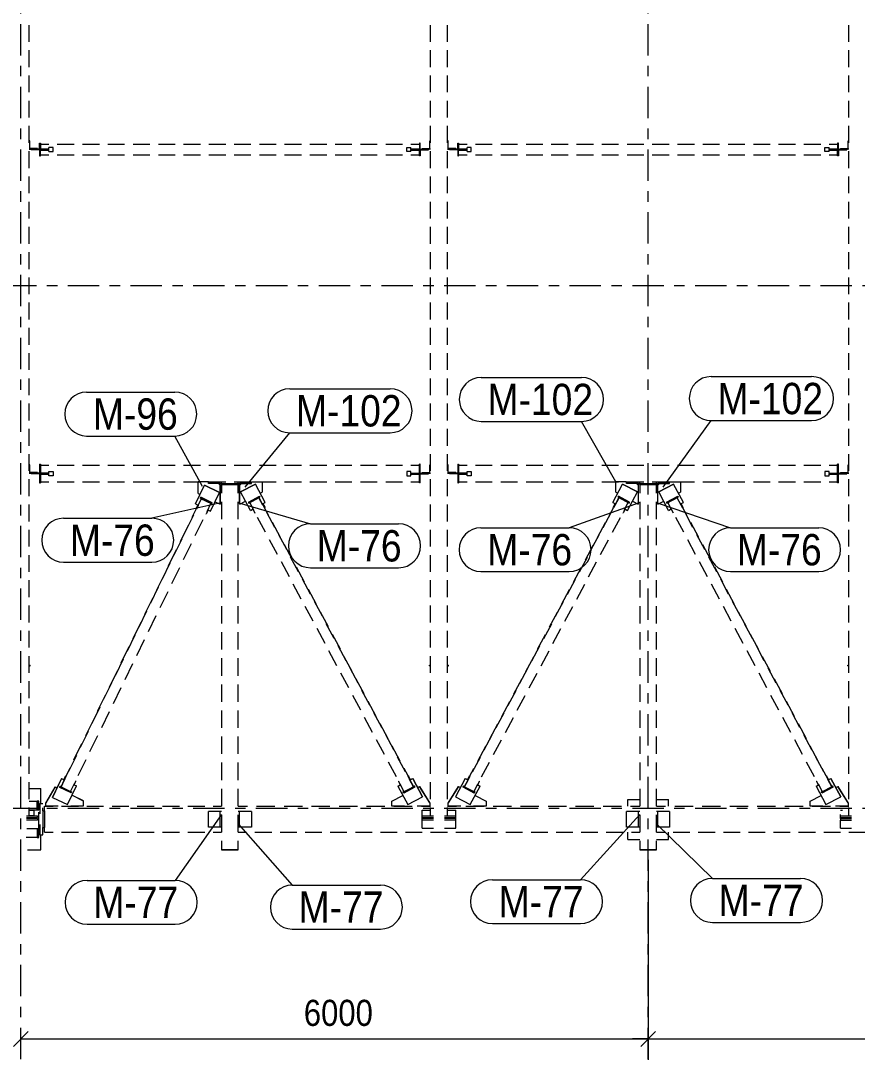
# Model space of a CAD drawing. Header units: millimetres. Extents: x -59 to 782, y -222 to 372.
# Drawn here: x 402 to 482, y -24.2 to 75.3 of the extents above; entities that cross this region are included whole.
import ezdxf

# ---------------------------------------------------------------- set-up
doc = ezdxf.new("R2010")
doc.units = ezdxf.units.MM
doc.linetypes.add('XKITLINE00', pattern=[0])
doc.linetypes.add('XKITLINE03', pattern=[6, 3, -1, 1, -1])
for name, color, linetype, lineweight in [('Part', 2, 'Continuous', 0), ('PartMark', 3, 'Continuous', 0), ('S-GRID', 1, 'Continuous', 0), ('Z-DIMENSIONS', 1, 'Continuous', 0)]:
    doc.layers.add(name, color=color, linetype=linetype, lineweight=lineweight)
doc.styles.add('GOST type A', font='ARIAL.TTF')

msp = doc.modelspace()

# ---------------------------------------------------------------- linework, layer by layer
at = {"layer": 'Part', "linetype": 'XKITLINE00', "lineweight": 0}
for p, q in [((402.8, 73.296), (402.8, 74.906)), ((441.2, 73.296), (441.2, 74.906)), ((442.8, 73.296), (442.8, 74.906)), ((481.2, 73.296), (481.2, 74.906)), ((402.8, 70.882), (402.8, 72.492)), ((441.2, 70.882), (441.2, 72.492)), ((442.8, 70.882), (442.8, 72.492)), ((481.2, 70.882), (481.2, 72.492)), ((402.8, 68.468), (402.8, 70.077)), ((441.2, 68.468), (441.2, 70.077)), ((442.8, 68.468), (442.8, 70.077)), ((481.2, 68.468), (481.2, 70.077)), ((402.8, 66.054), (402.8, 67.663)), ((441.2, 66.054), (441.2, 67.663)), ((442.8, 66.054), (442.8, 67.663)), ((481.2, 66.054), (481.2, 67.663)), ((402.8, 63.64), (402.8, 65.249)), ((441.2, 63.639), (441.2, 65.249)), ((442.8, 63.64), (442.8, 65.249)), ((481.2, 63.639), (481.2, 65.249)), ((402.87, 63.84), (402.8, 63.84)), ((402.87, 63.11), (402.87, 63.84)), ((441.13, 63.11), (441.13, 63.84)), ((441.13, 63.84), (441.2, 63.84)), ((442.87, 63.84), (442.8, 63.84)), ((442.87, 63.11), (442.87, 63.84)), ((481.13, 63.11), (481.13, 63.84)), ((481.13, 63.84), (481.2, 63.84)), ((402.8, 63.04), (403.6, 63.04)), ((402.8, 61.225), (402.8, 62.835)), ((403.6, 63.11), (402.87, 63.11)), ((404.68, 63.04), (403, 63.04)), ((403, 62.96), (403, 63.04)), ((404.68, 62.96), (403, 62.96)), ((403.6, 63.04), (403.6, 63.11)), ((403.8, 63.04), (403.8, 63.6)), ((403.8, 63.6), (403.88, 63.6)), ((403.8, 62.96), (403.8, 62.4)), ((403.88, 63.6), (403.88, 63.04)), ((403.88, 63.5), (404.685, 63.5)), ((403.88, 63.05), (404.667, 63.05)), ((403.88, 62.4), (403.88, 62.96)), ((403.88, 62.95), (404.68, 62.95)), ((405.08, 63.2), (404.68, 63.2)), ((404.68, 63.04), (404.68, 63.2)), ((404.68, 62.96), (404.68, 63.04)), ((404.68, 62.8), (404.68, 62.96)), ((404.68, 62.8), (405.08, 62.8)), ((405.08, 62.8), (405.08, 63.2)), ((405.491, 63.5), (407.101, 63.5)), ((407.907, 63.5), (409.517, 63.5)), ((410.323, 63.5), (411.933, 63.5)), ((412.739, 63.5), (414.349, 63.5)), ((415.155, 63.5), (416.765, 63.5)), ((417.571, 63.5), (419.181, 63.5)), ((419.987, 63.5), (421.597, 63.5)), ((422.403, 63.5), (424.013, 63.5)), ((424.819, 63.5), (426.429, 63.5)), ((427.235, 63.5), (428.845, 63.5)), ((429.651, 63.5), (431.261, 63.5)), ((432.067, 63.5), (433.677, 63.5)), ((434.483, 63.5), (436.093, 63.5)), ((436.899, 63.5), (438.509, 63.5)), ((438.92, 62.8), (438.92, 63.2)), ((438.92, 63.2), (439.32, 63.2)), ((439.32, 62.8), (438.92, 62.8)), ((439.315, 63.5), (440.12, 63.5)), ((439.32, 63.04), (439.32, 63.2)), ((439.32, 63.05), (440.12, 63.05)), ((439.32, 63.04), (439.32, 62.96)), ((439.32, 63.04), (441, 63.04)), ((439.32, 62.8), (439.32, 62.96)), ((439.32, 62.96), (441, 62.96)), ((439.32, 62.95), (440.107, 62.95)), ((440.2, 63.6), (440.12, 63.6)), ((440.12, 63.6), (440.12, 63.04)), ((440.12, 62.4), (440.12, 62.96)), ((440.2, 63.04), (440.2, 63.6)), ((440.2, 62.96), (440.2, 62.4)), ((440.4, 63.04), (440.4, 63.11)), ((440.4, 63.11), (441.13, 63.11)), ((441.2, 63.04), (440.4, 63.04)), ((441, 63.04), (441, 62.96)), ((441.2, 61.225), (441.2, 62.835)), ((442.8, 63.04), (443.6, 63.04)), ((442.8, 61.225), (442.8, 62.835)), ((443.6, 63.11), (442.87, 63.11)), ((444.68, 63.04), (443, 63.04)), ((443, 62.96), (443, 63.04)), ((444.68, 62.96), (443, 62.96)), ((443.6, 63.04), (443.6, 63.11)), ((443.8, 63.04), (443.8, 63.6)), ((443.8, 63.6), (443.88, 63.6)), ((443.8, 62.96), (443.8, 62.4)), ((443.88, 63.6), (443.88, 63.04)), ((443.88, 63.5), (444.685, 63.5)), ((443.88, 63.05), (444.667, 63.05)), ((443.88, 62.4), (443.88, 62.96)), ((443.88, 62.95), (444.68, 62.95)), ((445.08, 63.2), (444.68, 63.2)), ((444.68, 63.04), (444.68, 63.2)), ((444.68, 62.96), (444.68, 63.04)), ((444.68, 62.8), (444.68, 62.96)), ((444.68, 62.8), (445.08, 62.8)), ((445.08, 62.8), (445.08, 63.2)), ((445.491, 63.5), (447.101, 63.5)), ((447.907, 63.5), (449.517, 63.5)), ((450.323, 63.5), (451.933, 63.5)), ((452.739, 63.5), (454.349, 63.5)), ((455.155, 63.5), (456.765, 63.5)), ((457.571, 63.5), (459.181, 63.5)), ((459.987, 63.5), (461.597, 63.5)), ((462.403, 63.5), (464.013, 63.5)), ((464.819, 63.5), (466.429, 63.5)), ((467.235, 63.5), (468.845, 63.5)), ((469.651, 63.5), (471.261, 63.5)), ((472.067, 63.5), (473.677, 63.5)), ((474.483, 63.5), (476.093, 63.5)), ((476.899, 63.5), (478.509, 63.5)), ((478.92, 62.8), (478.92, 63.2)), ((478.92, 63.2), (479.32, 63.2)), ((479.32, 62.8), (478.92, 62.8)), ((479.315, 63.5), (480.12, 63.5)), ((479.32, 63.04), (479.32, 63.2)), ((479.32, 63.05), (480.12, 63.05)), ((479.32, 63.04), (479.32, 62.96)), ((479.32, 63.04), (481, 63.04)), ((479.32, 62.96), (481, 62.96)), ((479.32, 62.8), (479.32, 62.96)), ((479.32, 62.95), (480.107, 62.95)), ((480.2, 63.6), (480.12, 63.6)), ((480.12, 63.6), (480.12, 63.04)), ((480.12, 62.4), (480.12, 62.96)), ((480.2, 63.04), (480.2, 63.6)), ((480.2, 62.96), (480.2, 62.4)), ((480.4, 63.04), (480.4, 63.11)), ((480.4, 63.11), (481.13, 63.11)), ((481.2, 63.04), (480.4, 63.04)), ((481, 63.04), (481, 62.96)), ((481.2, 61.225), (481.2, 62.835)), ((403.8, 62.4), (403.88, 62.4)), ((403.88, 62.5), (404.685, 62.5)), ((405.491, 62.5), (407.101, 62.5)), ((407.907, 62.5), (409.517, 62.5)), ((410.323, 62.5), (411.933, 62.5)), ((412.739, 62.5), (414.349, 62.5)), ((415.155, 62.5), (416.765, 62.5)), ((417.571, 62.5), (419.181, 62.5)), ((419.987, 62.5), (421.597, 62.5)), ((422.403, 62.5), (424.013, 62.5)), ((424.819, 62.5), (426.429, 62.5)), ((427.235, 62.5), (428.845, 62.5)), ((429.651, 62.5), (431.261, 62.5)), ((432.067, 62.5), (433.677, 62.5)), ((434.483, 62.5), (436.093, 62.5)), ((436.899, 62.5), (438.509, 62.5)), ((439.315, 62.5), (440.12, 62.5)), ((440.2, 62.4), (440.12, 62.4)), ((443.8, 62.4), (443.88, 62.4)), ((443.88, 62.5), (444.685, 62.5)), ((445.491, 62.5), (447.101, 62.5)), ((447.907, 62.5), (449.517, 62.5)), ((450.323, 62.5), (451.933, 62.5)), ((452.739, 62.5), (454.349, 62.5)), ((455.155, 62.5), (456.765, 62.5)), ((457.571, 62.5), (459.181, 62.5)), ((459.987, 62.5), (461.597, 62.5)), ((462.403, 62.5), (464.013, 62.5)), ((464.819, 62.5), (466.429, 62.5)), ((467.235, 62.5), (468.845, 62.5)), ((469.651, 62.5), (471.261, 62.5)), ((472.067, 62.5), (473.677, 62.5)), ((474.483, 62.5), (476.093, 62.5)), ((476.899, 62.5), (478.509, 62.5)), ((479.315, 62.5), (480.12, 62.5)), ((480.2, 62.4), (480.12, 62.4)), ((402.8, 58.811), (402.8, 60.421)), ((441.2, 58.811), (441.2, 60.42)), ((442.8, 58.811), (442.8, 60.421)), ((481.2, 58.811), (481.2, 60.42)), ((402.8, 56.397), (402.8, 58.006)), ((441.2, 56.397), (441.2, 58.006)), ((442.8, 56.397), (442.8, 58.006)), ((481.2, 56.397), (481.2, 58.006)), ((402.8, 53.983), (402.8, 55.592)), ((441.2, 53.983), (441.2, 55.592)), ((442.8, 53.983), (442.8, 55.592)), ((481.2, 53.983), (481.2, 55.592)), ((402.8, 51.568), (402.8, 53.178)), ((441.2, 51.568), (441.2, 53.178)), ((442.8, 51.568), (442.8, 53.178)), ((481.2, 51.568), (481.2, 53.178)), ((402.8, 49.154), (402.8, 50.764)), ((441.2, 49.154), (441.2, 50.764)), ((442.8, 49.154), (442.8, 50.764)), ((481.2, 49.154), (481.2, 50.764)), ((402.8, 46.74), (402.8, 48.349)), ((441.2, 46.74), (441.2, 48.349)), ((442.8, 46.74), (442.8, 48.349)), ((481.2, 46.74), (481.2, 48.349)), ((402.8, 44.326), (402.8, 45.935)), ((441.2, 44.326), (441.2, 45.935)), ((442.8, 44.326), (442.8, 45.935)), ((481.2, 44.326), (481.2, 45.935)), ((402.8, 41.911), (402.8, 43.521)), ((441.2, 41.911), (441.2, 43.521)), ((442.8, 41.911), (442.8, 43.521)), ((481.2, 41.911), (481.2, 43.521)), ((402.8, 39.497), (402.8, 41.107)), ((441.2, 39.497), (441.2, 41.107)), ((442.8, 39.497), (442.8, 41.107)), ((481.2, 39.497), (481.2, 41.107)), ((402.8, 37.083), (402.8, 38.692)), ((441.2, 37.083), (441.2, 38.692)), ((442.8, 37.083), (442.8, 38.692)), ((481.2, 37.083), (481.2, 38.692)), ((402.8, 34.669), (402.8, 36.278)), ((441.2, 34.669), (441.2, 36.278)), ((442.8, 34.669), (442.8, 36.278)), ((481.2, 34.669), (481.2, 36.278)), ((402.8, 32.254), (402.8, 33.864)), ((441.2, 32.254), (441.2, 33.864)), ((442.8, 32.254), (442.8, 33.864)), ((481.2, 32.254), (481.2, 33.864)), ((402.87, 32.84), (402.8, 32.84)), ((402.87, 32.11), (402.87, 32.84)), ((403.8, 32.9), (403.8, 32.04)), ((403.8, 32.9), (403.88, 32.9)), ((403.88, 32.9), (403.88, 32.04)), ((440.2, 32.9), (440.12, 32.9)), ((440.12, 32.04), (440.12, 32.9)), ((440.2, 32.04), (440.2, 32.9)), ((441.13, 32.11), (441.13, 32.84)), ((441.13, 32.84), (441.2, 32.84)), ((442.87, 32.84), (442.8, 32.84)), ((442.87, 32.11), (442.87, 32.84)), ((443.8, 32.9), (443.8, 32.04)), ((443.8, 32.9), (443.88, 32.9)), ((443.88, 32.9), (443.88, 32.04)), ((480.2, 32.9), (480.12, 32.9)), ((480.12, 32.04), (480.12, 32.9)), ((480.2, 32.04), (480.2, 32.9)), ((481.13, 32.11), (481.13, 32.84)), ((481.13, 32.84), (481.2, 32.84)), ((402.8, 32.04), (403, 32.04)), ((403.6, 32.11), (402.87, 32.11)), ((404.68, 32.04), (403, 32.04)), ((403, 31.96), (403, 32.04)), ((404.68, 31.96), (403, 31.96)), ((403.6, 32.04), (403.6, 32.11)), ((403.8, 32.04), (403.88, 32.04)), ((403.8, 31.96), (403.8, 31.1)), ((403.8, 31.96), (403.88, 31.96)), ((403.88, 32.8), (404.685, 32.8)), ((403.88, 32.05), (404.667, 32.05)), ((403.88, 31.96), (403.88, 31.1)), ((403.88, 31.95), (404.68, 31.95)), ((404.68, 32.2), (405.08, 32.2)), ((404.68, 32.04), (404.68, 32.2)), ((404.68, 31.96), (404.68, 32.04)), ((404.68, 31.8), (404.68, 31.96)), ((405.08, 32.2), (405.08, 31.8)), ((405.491, 32.8), (407.101, 32.8)), ((407.907, 32.8), (409.517, 32.8)), ((410.323, 32.8), (411.933, 32.8)), ((412.739, 32.8), (414.349, 32.8)), ((415.155, 32.8), (416.765, 32.8)), ((417.571, 32.8), (419.181, 32.8)), ((419.987, 32.8), (421.597, 32.8)), ((422.403, 32.8), (424.013, 32.8)), ((424.819, 32.8), (426.429, 32.8)), ((427.235, 32.8), (428.845, 32.8)), ((429.651, 32.8), (431.261, 32.8)), ((432.067, 32.8), (433.677, 32.8)), ((434.483, 32.8), (436.093, 32.8)), ((436.899, 32.8), (438.509, 32.8)), ((439.32, 32.2), (438.92, 32.2)), ((438.92, 32.2), (438.92, 31.8)), ((439.315, 32.8), (440.12, 32.8)), ((439.32, 32.04), (439.32, 32.2)), ((439.32, 32.05), (440.12, 32.05)), ((439.32, 32.04), (439.32, 31.96)), ((439.32, 32.04), (441, 32.04)), ((439.32, 31.8), (439.32, 31.96)), ((439.32, 31.96), (441, 31.96)), ((439.32, 31.95), (440.107, 31.95)), ((440.2, 32.04), (440.12, 32.04)), ((440.2, 31.96), (440.12, 31.96)), ((440.12, 31.1), (440.12, 31.96)), ((440.2, 31.1), (440.2, 31.96)), ((440.4, 32.04), (440.4, 32.11)), ((440.4, 32.11), (441.13, 32.11)), ((441, 32.04), (441.2, 32.04)), ((441, 32.04), (441, 31.96)), ((442.8, 32.04), (443, 32.04)), ((443.6, 32.11), (442.87, 32.11)), ((444.68, 32.04), (443, 32.04)), ((443, 31.96), (443, 32.04)), ((444.68, 31.96), (443, 31.96)), ((443.6, 32.04), (443.6, 32.11)), ((443.8, 32.04), (443.88, 32.04)), ((443.8, 31.96), (443.8, 31.1)), ((443.8, 31.96), (443.88, 31.96)), ((443.88, 32.8), (444.685, 32.8)), ((443.88, 32.05), (444.667, 32.05)), ((443.88, 31.96), (443.88, 31.1)), ((443.88, 31.95), (444.68, 31.95)), ((444.68, 32.2), (445.08, 32.2)), ((444.68, 32.04), (444.68, 32.2)), ((444.68, 31.96), (444.68, 32.04)), ((444.68, 31.8), (444.68, 31.96)), ((445.08, 32.2), (445.08, 31.8)), ((445.491, 32.8), (447.101, 32.8)), ((447.907, 32.8), (449.517, 32.8)), ((450.323, 32.8), (451.933, 32.8)), ((452.739, 32.8), (454.349, 32.8)), ((455.155, 32.8), (456.765, 32.8)), ((457.571, 32.8), (459.181, 32.8)), ((459.987, 32.8), (461.597, 32.8)), ((462.403, 32.8), (464.013, 32.8)), ((464.819, 32.8), (466.429, 32.8)), ((467.235, 32.8), (468.845, 32.8)), ((469.651, 32.8), (471.261, 32.8)), ((472.067, 32.8), (473.677, 32.8)), ((474.483, 32.8), (476.093, 32.8)), ((476.899, 32.8), (478.509, 32.8)), ((479.32, 32.2), (478.92, 32.2)), ((478.92, 32.2), (478.92, 31.8)), ((479.315, 32.8), (480.12, 32.8)), ((479.32, 32.04), (479.32, 32.2)), ((479.32, 32.05), (480.12, 32.05)), ((479.32, 32.04), (479.32, 31.96)), ((479.32, 32.04), (481, 32.04)), ((479.32, 31.96), (481, 31.96)), ((479.32, 31.8), (479.32, 31.96)), ((479.32, 31.95), (480.107, 31.95)), ((480.2, 32.04), (480.12, 32.04)), ((480.2, 31.96), (480.12, 31.96)), ((480.12, 31.1), (480.12, 31.96)), ((480.2, 31.1), (480.2, 31.96)), ((480.4, 32.04), (480.4, 32.11)), ((480.4, 32.11), (481.13, 32.11)), ((481, 32.04), (481.2, 32.04)), ((481, 32.04), (481, 31.96)), ((402.8, 29.84), (402.8, 31.45)), ((403.8, 31.1), (403.88, 31.1)), ((403.88, 31.2), (404.685, 31.2)), ((405.08, 31.8), (404.68, 31.8)), ((405.491, 31.2), (407.101, 31.2)), ((407.907, 31.2), (409.517, 31.2)), ((410.323, 31.2), (411.933, 31.2)), ((412.739, 31.2), (414.349, 31.2)), ((415.155, 31.2), (416.765, 31.2)), ((417.571, 31.2), (419.181, 31.2)), ((418.703, 29.103), (419.578, 30.898)), ((418.703, 29.098), (419.578, 30.893)), ((418.961, 31.195), (418.961, 31.2)), ((419.95, 31.195), (418.961, 31.195)), ((418.961, 30.088), (418.961, 31.195)), ((419.578, 30.893), (419.578, 30.898)), ((419.578, 30.898), (421.017, 30.2)), ((421.017, 30.194), (419.578, 30.893)), ((419.95, 31.08), (419.95, 31.2)), ((421.08, 31.08), (419.95, 31.08)), ((419.95, 31.055), (419.95, 31.08)), ((420.9, 31.065), (419.95, 31.065)), ((420.9, 31.055), (419.95, 31.055)), ((419.987, 31.2), (421.597, 31.2)), ((420.9, 31.065), (420.9, 31.055)), ((421.06, 30.905), (420.9, 31.065)), ((421.06, 30.895), (420.9, 31.055)), ((421.06, 30.905), (421.06, 29.069)), ((421.08, 29.2), (421.08, 31.08)), ((421.2, 30.969), (421.2, 31.2)), ((421.2, 30.988), (421.24, 30.988)), ((421.2, 30.969), (421.2, 30.137)), ((422.76, 31.028), (421.24, 31.028)), ((421.24, 31.028), (421.24, 30.961)), ((421.24, 31.001), (422.76, 31.001)), ((421.24, 30.961), (422.76, 30.961)), ((422.8, 30.96), (421.292, 30.96)), ((422.403, 31.2), (424.013, 31.2)), ((422.76, 30.961), (422.76, 31.028)), ((422.76, 30.988), (422.8, 30.988)), ((422.8, 30.969), (422.8, 31.2)), ((422.8, 30.137), (422.8, 30.969)), ((422.92, 29.2), (422.92, 31.08)), ((422.92, 31.08), (424.05, 31.08)), ((422.94, 30.9), (423.1, 31.06)), ((422.94, 29.07), (422.94, 30.9)), ((423.026, 30.246), (424.437, 30.998)), ((424.437, 30.993), (423.026, 30.241)), ((423.1, 31.06), (424.05, 31.06)), ((424.05, 31.08), (424.05, 31.2)), ((424.05, 31.195), (425.085, 31.195)), ((424.05, 31.06), (424.05, 31.08)), ((425.379, 29.237), (424.437, 30.998)), ((424.437, 30.998), (424.437, 30.993)), ((425.379, 29.232), (424.437, 30.993)), ((424.819, 31.2), (426.429, 31.2)), ((425.085, 31.195), (425.085, 31.2)), ((425.085, 31.195), (425.085, 30.211)), ((427.235, 31.2), (428.845, 31.2)), ((429.651, 31.2), (431.261, 31.2)), ((432.067, 31.2), (433.677, 31.2)), ((434.483, 31.2), (436.093, 31.2)), ((436.899, 31.2), (438.509, 31.2)), ((438.92, 31.8), (439.32, 31.8)), ((439.315, 31.2), (440.12, 31.2)), ((440.2, 31.1), (440.12, 31.1)), ((441.2, 29.84), (441.2, 31.45)), ((442.8, 29.84), (442.8, 31.45)), ((443.8, 31.1), (443.88, 31.1)), ((443.88, 31.2), (444.685, 31.2)), ((445.08, 31.8), (444.68, 31.8)), ((445.491, 31.2), (447.101, 31.2)), ((447.907, 31.2), (449.517, 31.2)), ((450.323, 31.2), (451.933, 31.2)), ((452.739, 31.2), (454.349, 31.2)), ((455.155, 31.2), (456.765, 31.2)), ((457.571, 31.2), (459.181, 31.2)), ((458.621, 29.237), (459.563, 30.998)), ((458.621, 29.232), (459.563, 30.993)), ((458.915, 31.195), (458.915, 31.2)), ((459.95, 31.195), (458.915, 31.195)), ((458.915, 30.211), (458.915, 31.195)), ((459.563, 30.993), (459.563, 30.998)), ((459.563, 30.998), (460.974, 30.246)), ((460.974, 30.241), (459.563, 30.993)), ((459.95, 31.08), (459.95, 31.2)), ((461.08, 31.08), (459.95, 31.08)), ((459.95, 31.055), (459.95, 31.08)), ((460.9, 31.065), (459.95, 31.065)), ((460.9, 31.055), (459.95, 31.055)), ((459.987, 31.2), (461.597, 31.2)), ((460.9, 31.065), (460.9, 31.055)), ((461.06, 30.905), (460.9, 31.065)), ((461.06, 30.895), (460.9, 31.055)), ((461.06, 30.905), (461.06, 29.07)), ((461.08, 29.2), (461.08, 31.08)), ((461.2, 30.969), (461.2, 31.2)), ((461.2, 30.988), (461.24, 30.988)), ((461.2, 30.969), (461.2, 30.137)), ((462.76, 31.028), (461.24, 31.028)), ((461.24, 31.028), (461.24, 30.961)), ((461.24, 31.001), (462.76, 31.001)), ((461.24, 30.961), (462.76, 30.961)), ((462.8, 30.96), (461.293, 30.96)), ((462.403, 31.2), (464.013, 31.2)), ((462.76, 30.961), (462.76, 31.028)), ((462.76, 30.988), (462.8, 30.988)), ((462.8, 30.969), (462.8, 31.2)), ((462.8, 30.137), (462.8, 30.969)), ((462.92, 29.2), (462.92, 31.08)), ((462.92, 31.08), (464.05, 31.08)), ((462.94, 30.9), (463.1, 31.06)), ((462.94, 29.07), (462.94, 30.9)), ((463.026, 30.246), (464.437, 30.998)), ((464.437, 30.993), (463.026, 30.241)), ((463.1, 31.06), (464.05, 31.06)), ((464.05, 31.08), (464.05, 31.2)), ((464.05, 31.195), (465.085, 31.195)), ((464.05, 31.06), (464.05, 31.08)), ((465.379, 29.237), (464.437, 30.998)), ((464.437, 30.998), (464.437, 30.993)), ((465.379, 29.232), (464.437, 30.993)), ((464.819, 31.2), (466.429, 31.2)), ((465.085, 31.195), (465.085, 31.2)), ((465.085, 31.195), (465.085, 30.211)), ((467.235, 31.2), (468.845, 31.2)), ((469.651, 31.2), (471.261, 31.2)), ((472.067, 31.2), (473.677, 31.2)), ((474.483, 31.2), (476.093, 31.2)), ((476.899, 31.2), (478.509, 31.2)), ((478.92, 31.8), (479.32, 31.8)), ((479.315, 31.2), (480.12, 31.2)), ((480.2, 31.1), (480.12, 31.1)), ((481.2, 29.84), (481.2, 31.45)), ((418.961, 30.088), (419.14, 30.001)), ((420.142, 28.4), (421.017, 30.194)), ((421.017, 30.2), (421.017, 30.194)), ((423.026, 30.241), (423.026, 30.246)), ((423.967, 28.48), (423.026, 30.241)), ((424.908, 30.117), (425.085, 30.211)), ((458.915, 30.211), (459.092, 30.117)), ((460.033, 28.48), (460.974, 30.241)), ((460.974, 30.246), (460.974, 30.241)), ((463.026, 30.241), (463.026, 30.246)), ((463.967, 28.48), (463.026, 30.241)), ((464.908, 30.117), (465.085, 30.211)), ((402.8, 27.426), (402.8, 29.036)), ((418.703, 29.103), (418.703, 29.098)), ((418.703, 29.098), (418.973, 28.967)), ((418.931, 28.988), (418.762, 28.641)), ((418.762, 28.615), (418.937, 28.974)), ((418.973, 28.957), (418.798, 28.598)), ((418.912, 28.812), (419.285, 29.578)), ((418.937, 28.985), (418.937, 28.974)), ((418.937, 28.974), (418.973, 28.957)), ((418.973, 28.967), (419.273, 29.583)), ((418.973, 28.957), (418.973, 28.967)), ((419.194, 29.659), (419.229, 29.731)), ((419.229, 29.694), (419.194, 29.622)), ((419.194, 29.622), (419.194, 29.659)), ((419.194, 29.622), (420.281, 29.094)), ((420.316, 29.203), (419.229, 29.731)), ((419.229, 29.731), (419.229, 29.694)), ((419.229, 29.694), (420.316, 29.166)), ((419.811, 28.376), (420.184, 29.141)), ((420.281, 29.094), (420.316, 29.166)), ((420.316, 29.166), (420.316, 29.203)), ((420.581, 29.301), (421.06, 29.069)), ((421.2, 29.2), (421.08, 29.2)), ((421.2, 29.305), (421.2, 27.641)), ((422.8, 27.641), (422.8, 29.305)), ((422.8, 29.2), (422.92, 29.2)), ((422.94, 29.07), (423.494, 29.365)), ((423.764, 29.277), (424.829, 29.844)), ((423.764, 29.24), (424.829, 29.807)), ((423.764, 29.277), (423.764, 29.24)), ((423.764, 29.24), (423.801, 29.169)), ((423.801, 29.169), (424.867, 29.736)), ((424.275, 28.511), (423.896, 29.22)), ((425.157, 28.98), (424.778, 29.689)), ((425.114, 29.09), (424.79, 29.696)), ((424.829, 29.807), (424.829, 29.844)), ((424.829, 29.844), (424.867, 29.773)), ((424.867, 29.736), (424.829, 29.807)), ((424.867, 29.736), (424.867, 29.773)), ((425.114, 29.091), (425.379, 29.232)), ((425.114, 29.08), (425.149, 29.099)), ((425.114, 29.091), (425.114, 29.08)), ((425.114, 29.08), (425.302, 28.728)), ((425.149, 29.099), (425.149, 29.11)), ((425.338, 28.747), (425.149, 29.099)), ((425.156, 29.113), (425.338, 28.773)), ((425.379, 29.232), (425.379, 29.237)), ((441.2, 27.426), (441.2, 29.035)), ((442.8, 27.426), (442.8, 29.036)), ((458.621, 29.237), (458.621, 29.232)), ((458.621, 29.232), (458.886, 29.091)), ((458.844, 29.113), (458.662, 28.773)), ((458.662, 28.747), (458.851, 29.099)), ((458.886, 29.08), (458.698, 28.728)), ((458.843, 28.98), (459.222, 29.689)), ((458.851, 29.11), (458.851, 29.099)), ((458.851, 29.099), (458.886, 29.08)), ((458.886, 29.09), (459.21, 29.696)), ((458.886, 29.08), (458.886, 29.091)), ((459.133, 29.773), (459.171, 29.844)), ((459.171, 29.807), (459.133, 29.736)), ((459.133, 29.736), (459.133, 29.773)), ((459.133, 29.736), (460.198, 29.169)), ((460.236, 29.277), (459.171, 29.844)), ((459.171, 29.844), (459.171, 29.807)), ((459.171, 29.807), (460.236, 29.24)), ((459.725, 28.511), (460.104, 29.22)), ((460.198, 29.169), (460.236, 29.24)), ((460.236, 29.24), (460.236, 29.277)), ((460.506, 29.365), (461.06, 29.07)), ((461.2, 29.2), (461.08, 29.2)), ((461.2, 29.305), (461.2, 27.641)), ((462.8, 27.641), (462.8, 29.305)), ((462.8, 29.2), (462.92, 29.2)), ((462.94, 29.07), (463.494, 29.365)), ((463.764, 29.277), (464.829, 29.844)), ((463.764, 29.24), (464.829, 29.807)), ((463.764, 29.277), (463.764, 29.24)), ((463.764, 29.24), (463.801, 29.169)), ((463.801, 29.169), (464.867, 29.736)), ((464.275, 28.511), (463.896, 29.22)), ((465.157, 28.98), (464.778, 29.689)), ((465.114, 29.09), (464.79, 29.696)), ((464.829, 29.807), (464.829, 29.844)), ((464.829, 29.844), (464.867, 29.773)), ((464.867, 29.736), (464.829, 29.807)), ((464.867, 29.736), (464.867, 29.773)), ((465.114, 29.091), (465.379, 29.232)), ((465.114, 29.08), (465.149, 29.099)), ((465.114, 29.091), (465.114, 29.08)), ((465.114, 29.08), (465.302, 28.728)), ((465.149, 29.099), (465.149, 29.11)), ((465.338, 28.747), (465.149, 29.099)), ((465.156, 29.113), (465.338, 28.773)), ((465.379, 29.232), (465.379, 29.237)), ((481.2, 27.426), (481.2, 29.035)), ((417.792, 26.515), (418.539, 28.046)), ((418.403, 27.833), (418.78, 28.607)), ((418.762, 28.641), (418.762, 28.615)), ((418.762, 28.615), (418.798, 28.598)), ((419.705, 28.158), (419.733, 28.144)), ((419.908, 28.503), (419.733, 28.144)), ((419.88, 28.516), (419.908, 28.503)), ((419.884, 28.525), (420.142, 28.4)), ((419.908, 28.503), (419.908, 28.513)), ((423.967, 28.48), (424.219, 28.614)), ((424.197, 28.592), (424.224, 28.606)), ((424.197, 28.602), (424.197, 28.592)), ((424.197, 28.592), (424.385, 28.24)), ((424.385, 28.24), (424.412, 28.254)), ((425.302, 28.728), (425.338, 28.747)), ((425.703, 28.026), (425.321, 28.738)), ((425.338, 28.773), (425.338, 28.747)), ((426.294, 26.853), (425.536, 28.271)), ((457.706, 26.853), (458.464, 28.271)), ((458.297, 28.026), (458.678, 28.738)), ((458.662, 28.773), (458.662, 28.747)), ((458.662, 28.747), (458.698, 28.728)), ((459.588, 28.254), (459.615, 28.24)), ((459.803, 28.592), (459.615, 28.24)), ((459.776, 28.606), (459.803, 28.592)), ((459.781, 28.614), (460.033, 28.48)), ((459.803, 28.592), (459.803, 28.602)), ((463.967, 28.48), (464.219, 28.614)), ((464.197, 28.592), (464.224, 28.606)), ((464.197, 28.602), (464.197, 28.592)), ((464.197, 28.592), (464.385, 28.24)), ((464.385, 28.24), (464.412, 28.254)), ((465.302, 28.728), (465.338, 28.747)), ((465.703, 28.026), (465.321, 28.738)), ((465.338, 28.773), (465.338, 28.747)), ((466.294, 26.853), (465.536, 28.271)), ((417.271, 25.511), (418.025, 27.059)), ((418.692, 26.079), (419.438, 27.61)), ((425.412, 26.384), (424.654, 27.802)), ((426.846, 25.887), (426.084, 27.313)), ((457.154, 25.887), (457.916, 27.313)), ((458.588, 26.384), (459.346, 27.802)), ((465.412, 26.384), (464.654, 27.802)), ((466.846, 25.887), (466.084, 27.313)), ((402.8, 25.012), (402.8, 26.621)), ((421.2, 26.809), (421.2, 25.146)), ((422.8, 25.146), (422.8, 26.809)), ((427.431, 24.726), (426.673, 26.144)), ((441.2, 25.012), (441.2, 26.621)), ((442.8, 25.012), (442.8, 26.621)), ((456.569, 24.726), (457.327, 26.144)), ((461.2, 26.809), (461.2, 25.146)), ((462.8, 25.146), (462.8, 26.809)), ((467.431, 24.726), (466.673, 26.144)), ((481.2, 25.012), (481.2, 26.621)), ((416.673, 24.219), (417.419, 25.75)), ((417.572, 23.782), (418.318, 25.313)), ((426.549, 24.257), (425.791, 25.675)), ((427.989, 23.748), (427.227, 25.174)), ((456.011, 23.748), (456.773, 25.174)), ((457.451, 24.257), (458.209, 25.675)), ((466.549, 24.257), (465.791, 25.675)), ((467.989, 23.748), (467.227, 25.174)), ((402.8, 22.598), (402.8, 24.207)), ((416.14, 23.19), (416.894, 24.738)), ((421.2, 24.314), (421.2, 22.65)), ((422.8, 22.65), (422.8, 24.314)), ((428.568, 22.6), (427.81, 24.017)), ((441.2, 22.598), (441.2, 24.207)), ((442.8, 22.598), (442.8, 24.207)), ((455.432, 22.6), (456.19, 24.017)), ((461.2, 24.314), (461.2, 22.65)), ((462.8, 22.65), (462.8, 24.314)), ((468.568, 22.6), (467.81, 24.017)), ((481.2, 22.598), (481.2, 24.207)), ((415.553, 21.922), (416.3, 23.453)), ((416.453, 21.486), (417.199, 23.017)), ((427.686, 22.13), (426.928, 23.548)), ((429.133, 21.61), (428.37, 23.035)), ((454.867, 21.61), (455.63, 23.035)), ((456.314, 22.13), (457.072, 23.548)), ((467.686, 22.13), (466.928, 23.548)), ((469.133, 21.61), (468.37, 23.035)), ((415.008, 20.869), (415.762, 22.416)), ((402.8, 20.183), (402.8, 21.793)), ((414.434, 19.625), (415.18, 21.156)), ((421.2, 21.818), (421.2, 20.154)), ((422.8, 20.154), (422.8, 21.818)), ((428.823, 20.003), (428.065, 21.421)), ((429.706, 20.473), (428.947, 21.891)), ((441.2, 20.183), (441.2, 21.793)), ((442.8, 20.183), (442.8, 21.793)), ((454.294, 20.473), (455.052, 21.891)), ((455.177, 20.003), (455.935, 21.421)), ((461.2, 21.818), (461.2, 20.154)), ((462.8, 20.154), (462.8, 21.818)), ((468.823, 20.003), (468.065, 21.421)), ((469.706, 20.473), (468.947, 21.891)), ((481.2, 20.183), (481.2, 21.793)), ((413.876, 18.548), (414.631, 20.095)), ((415.333, 19.189), (416.079, 20.72)), ((430.276, 19.471), (429.514, 20.897)), ((453.724, 19.471), (454.486, 20.897)), ((470.276, 19.471), (469.514, 20.897)), ((402.8, 17.769), (402.8, 19.379)), ((421.2, 19.322), (421.2, 17.659)), ((422.8, 17.659), (422.8, 19.322)), ((429.96, 17.876), (429.202, 19.294)), ((430.843, 18.346), (430.085, 19.764)), ((441.2, 17.769), (441.2, 19.379)), ((442.8, 17.769), (442.8, 19.379)), ((453.157, 18.346), (453.915, 19.764)), ((454.04, 17.876), (454.798, 19.294)), ((461.2, 19.322), (461.2, 17.659)), ((462.8, 17.659), (462.8, 19.322)), ((469.96, 17.876), (469.202, 19.294)), ((470.843, 18.346), (470.085, 19.764)), ((481.2, 17.769), (481.2, 19.379)), ((413.314, 17.329), (414.061, 18.86)), ((414.214, 16.892), (414.96, 18.423)), ((431.419, 17.333), (430.657, 18.758)), ((452.581, 17.333), (453.343, 18.758)), ((471.419, 17.333), (470.657, 18.758)), ((402.8, 15.355), (402.8, 16.964)), ((412.745, 16.226), (413.499, 17.774)), ((431.097, 15.749), (430.339, 17.167)), ((431.98, 16.219), (431.222, 17.637)), ((441.2, 15.355), (441.2, 16.964)), ((442.8, 15.355), (442.8, 16.964)), ((452.02, 16.219), (452.778, 17.637)), ((452.902, 15.749), (453.661, 17.167)), ((471.097, 15.749), (470.339, 17.167)), ((471.98, 16.219), (471.222, 17.637)), ((481.2, 15.355), (481.2, 16.964)), ((412.195, 15.032), (412.941, 16.563)), ((413.094, 14.596), (413.84, 16.127)), ((421.2, 16.827), (421.2, 15.163)), ((422.8, 15.163), (422.8, 16.827)), ((432.563, 15.194), (431.8, 16.62)), ((451.437, 15.194), (452.2, 16.62)), ((461.2, 16.827), (461.2, 15.163)), ((462.8, 15.163), (462.8, 16.827)), ((472.563, 15.194), (471.8, 16.62)), ((411.613, 13.905), (412.368, 15.453)), ((432.235, 13.622), (431.477, 15.04)), ((433.117, 14.092), (432.359, 15.51)), ((450.883, 14.092), (451.641, 15.51)), ((451.765, 13.622), (452.523, 15.04)), ((472.235, 13.622), (471.477, 15.04)), ((473.117, 14.092), (472.359, 15.51)), ((402.8, 12.941), (402.8, 14.55)), ((411.075, 12.735), (411.822, 14.266)), ((421.2, 14.331), (421.2, 12.668)), ((422.8, 12.668), (422.8, 14.331)), ((433.706, 13.055), (432.944, 14.481)), ((441.2, 12.941), (441.2, 14.55)), ((442.8, 12.941), (442.8, 14.55)), ((450.294, 13.055), (451.056, 14.481)), ((461.2, 14.331), (461.2, 12.668)), ((462.8, 12.668), (462.8, 14.331)), ((473.706, 13.055), (472.944, 14.481)), ((481.2, 12.941), (481.2, 14.55)), ((402.8, 13.684), (402.9, 13.684)), ((402.8, 13.604), (402.9, 13.604)), ((402.9, 13.604), (402.9, 13.684)), ((410.482, 11.584), (411.236, 13.131)), ((411.975, 12.299), (412.721, 13.83)), ((434.254, 11.965), (433.496, 13.383)), ((441.1, 13.604), (441.1, 13.684)), ((441.1, 13.684), (441.2, 13.684)), ((441.1, 13.604), (441.2, 13.604)), ((442.8, 13.684), (442.9, 13.684)), ((442.8, 13.604), (442.9, 13.604)), ((442.9, 13.604), (442.9, 13.684)), ((449.746, 11.965), (450.504, 13.383)), ((474.254, 11.965), (473.496, 13.383)), ((481.1, 13.604), (481.1, 13.684)), ((481.1, 13.684), (481.2, 13.684)), ((481.1, 13.604), (481.2, 13.604)), ((402.8, 10.526), (402.8, 12.136)), ((409.956, 10.439), (410.702, 11.97)), ((433.372, 11.495), (432.614, 12.913)), ((434.849, 10.917), (434.087, 12.343)), ((441.2, 10.526), (441.2, 12.136)), ((442.8, 10.526), (442.8, 12.136)), ((449.151, 10.917), (449.913, 12.343)), ((450.628, 11.495), (451.386, 12.913)), ((473.372, 11.495), (472.614, 12.913)), ((474.849, 10.917), (474.087, 12.343)), ((481.2, 10.526), (481.2, 12.136)), ((410.855, 10.002), (411.601, 11.533)), ((421.2, 11.836), (421.2, 10.172)), ((422.8, 10.172), (422.8, 11.836)), ((435.391, 9.838), (434.633, 11.256)), ((448.609, 9.838), (449.367, 11.256)), ((461.2, 11.836), (461.2, 10.172)), ((462.8, 10.172), (462.8, 11.836)), ((475.391, 9.838), (474.633, 11.256)), ((409.35, 9.262), (410.105, 10.81)), ((434.509, 9.368), (433.751, 10.786)), ((435.993, 8.778), (435.23, 10.204)), ((448.007, 8.778), (448.77, 10.204)), ((449.491, 9.368), (450.249, 10.786)), ((474.509, 9.368), (473.751, 10.786)), ((475.993, 8.778), (475.23, 10.204)), ((402.8, 8.112), (402.8, 9.722)), ((408.836, 8.142), (409.583, 9.673)), ((409.735, 7.706), (410.482, 9.237)), ((421.2, 9.34), (421.2, 7.676)), ((422.8, 7.676), (422.8, 9.34)), ((436.528, 7.711), (435.77, 9.129)), ((441.2, 8.112), (441.2, 9.722)), ((442.8, 8.112), (442.8, 9.722)), ((447.472, 7.711), (448.23, 9.129)), ((461.2, 9.34), (461.2, 7.676)), ((462.8, 7.676), (462.8, 9.34)), ((476.528, 7.711), (475.77, 9.129)), ((481.2, 8.112), (481.2, 9.722)), ((408.219, 6.941), (408.973, 8.489)), ((435.646, 7.241), (434.888, 8.659)), ((437.136, 6.64), (436.374, 8.065)), ((446.864, 6.64), (447.626, 8.065)), ((448.354, 7.241), (449.112, 8.659)), ((475.646, 7.241), (474.888, 8.659)), ((477.136, 6.64), (476.374, 8.065)), ((402.8, 5.698), (402.8, 7.307)), ((407.717, 5.845), (408.463, 7.377)), ((437.665, 5.584), (436.907, 7.002)), ((441.2, 5.698), (441.2, 7.307)), ((442.8, 5.698), (442.8, 7.307)), ((446.335, 5.584), (447.093, 7.002)), ((477.665, 5.584), (476.907, 7.002)), ((481.2, 5.698), (481.2, 7.307)), ((407.087, 4.62), (407.842, 6.167)), ((408.616, 5.409), (409.362, 6.94)), ((421.2, 6.845), (421.2, 5.181)), ((422.8, 5.181), (422.8, 6.845)), ((436.783, 5.114), (436.025, 6.532)), ((447.217, 5.114), (447.975, 6.532)), ((461.2, 6.845), (461.2, 5.181)), ((462.8, 5.181), (462.8, 6.845)), ((476.783, 5.114), (476.025, 6.532)), ((406.597, 3.549), (407.344, 5.08)), ((438.279, 4.501), (437.517, 5.927)), ((445.721, 4.501), (446.483, 5.927)), ((478.279, 4.501), (477.517, 5.927)), ((402.8, 3.284), (402.8, 4.893)), ((407.496, 3.112), (408.243, 4.643)), ((421.2, 4.349), (421.2, 2.685)), ((422.8, 2.685), (422.8, 4.349)), ((437.92, 2.987), (437.162, 4.405)), ((438.802, 3.457), (438.044, 4.875)), ((441.2, 3.284), (441.2, 4.893)), ((442.8, 3.284), (442.8, 4.893)), ((445.198, 3.457), (445.956, 4.875)), ((446.08, 2.987), (446.838, 4.405)), ((461.2, 4.349), (461.2, 2.685)), ((462.8, 2.685), (462.8, 4.349)), ((477.92, 2.987), (477.162, 4.405)), ((478.802, 3.457), (478.044, 4.875)), ((481.2, 3.284), (481.2, 4.893)), ((406.13, 2.727), (406.305, 3.086)), ((406.305, 3.06), (406.13, 2.701)), ((406.166, 2.683), (406.341, 3.042)), ((406.341, 3.069), (406.305, 3.086)), ((406.305, 3.086), (406.305, 3.06)), ((406.341, 3.042), (406.305, 3.06)), ((406.333, 3.072), (406.71, 3.846)), ((406.341, 3.042), (406.341, 3.069)), ((439.042, 3.075), (438.66, 3.788)), ((439.033, 3.071), (439.069, 3.09)), ((439.033, 3.071), (439.033, 3.045)), ((439.069, 3.064), (439.033, 3.045)), ((439.033, 3.045), (439.222, 2.693)), ((439.257, 2.738), (439.069, 3.09)), ((439.069, 3.09), (439.069, 3.064)), ((439.257, 2.711), (439.069, 3.064)), ((444.743, 2.738), (444.931, 3.09)), ((444.931, 3.064), (444.743, 2.711)), ((444.778, 2.693), (444.967, 3.045)), ((444.967, 3.071), (444.931, 3.09)), ((444.931, 3.09), (444.931, 3.064)), ((444.967, 3.045), (444.931, 3.064)), ((444.958, 3.075), (445.34, 3.788)), ((444.967, 3.045), (444.967, 3.071)), ((479.042, 3.075), (478.66, 3.788)), ((479.033, 3.071), (479.069, 3.09)), ((479.033, 3.071), (479.033, 3.045)), ((479.069, 3.064), (479.033, 3.045)), ((479.033, 3.045), (479.222, 2.693)), ((479.257, 2.738), (479.069, 3.09)), ((479.069, 3.09), (479.069, 3.064)), ((479.257, 2.711), (479.069, 3.064)), ((402.8, 0.869), (402.8, 2.479)), ((405.279, 2.025), (404.385, 0.492)), ((404.385, 0.487), (405.279, 2.02)), ((405.896, 2.83), (405.021, 1.035)), ((405.896, 2.825), (405.021, 1.03)), ((405.279, 2.025), (405.461, 1.937)), ((405.279, 2.02), (405.279, 2.025)), ((405.279, 2.02), (405.459, 1.933)), ((405.722, 2.022), (405.757, 2.093)), ((405.722, 1.985), (405.757, 2.056)), ((405.722, 1.985), (405.722, 2.022)), ((405.757, 2.056), (405.757, 2.093)), ((405.757, 2.093), (405.851, 2.048)), ((406.844, 1.529), (405.757, 2.056)), ((405.851, 2.018), (406.224, 2.783)), ((405.851, 2.047), (406.162, 2.685)), ((405.851, 2.047), (405.851, 2.018)), ((405.851, 2.018), (406.75, 1.581)), ((405.896, 2.83), (406.13, 2.717)), ((405.896, 2.825), (405.896, 2.83)), ((405.896, 2.825), (406.13, 2.711)), ((406.13, 2.701), (406.13, 2.727)), ((406.13, 2.701), (406.166, 2.683)), ((406.46, 0.332), (407.335, 2.126)), ((406.75, 1.581), (407.123, 2.347)), ((407.073, 2.243), (407.101, 2.229)), ((407.101, 2.229), (407.276, 2.588)), ((407.105, 2.238), (407.335, 2.126)), ((407.107, 2.242), (407.335, 2.132)), ((407.276, 2.588), (407.248, 2.602)), ((407.276, 2.615), (407.258, 2.623)), ((407.276, 2.588), (407.276, 2.615)), ((407.335, 2.126), (407.335, 2.132)), ((438.075, 2.098), (438.298, 2.216)), ((438.075, 2.093), (438.3, 2.212)), ((438.075, 2.098), (438.075, 2.093)), ((438.075, 2.093), (439.016, 0.332)), ((438.116, 2.583), (438.132, 2.591)), ((438.116, 2.583), (438.116, 2.556)), ((438.116, 2.556), (438.143, 2.571)), ((438.116, 2.556), (438.304, 2.204)), ((438.678, 1.569), (438.299, 2.278)), ((438.304, 2.204), (438.331, 2.219)), ((439.652, 2.081), (438.587, 1.514)), ((439.69, 2.011), (438.624, 1.444)), ((439.561, 2.039), (438.678, 1.569)), ((439.561, 2.039), (439.182, 2.748)), ((439.257, 2.711), (439.222, 2.693)), ((439.226, 2.695), (439.561, 2.069)), ((439.257, 2.727), (439.486, 2.849)), ((439.257, 2.722), (439.486, 2.844)), ((439.257, 2.738), (439.257, 2.711)), ((439.486, 2.844), (439.486, 2.849)), ((439.486, 2.849), (440.428, 1.088)), ((440.428, 1.083), (439.486, 2.844)), ((439.56, 2.069), (439.652, 2.118)), ((439.561, 2.069), (439.561, 2.039)), ((439.69, 2.048), (439.652, 2.118)), ((439.652, 2.118), (439.652, 2.081)), ((439.69, 2.011), (439.652, 2.081)), ((439.69, 2.011), (439.69, 2.048)), ((439.955, 1.973), (440.133, 2.068)), ((439.957, 1.969), (440.133, 2.063)), ((441.136, 0.492), (440.133, 2.068)), ((440.133, 2.068), (440.133, 2.063)), ((440.133, 2.063), (441.136, 0.487)), ((441.2, 0.869), (441.2, 2.479)), ((442.8, 0.869), (442.8, 2.479)), ((443.866, 2.068), (442.864, 0.492)), ((442.864, 0.487), (443.866, 2.063)), ((444.514, 2.849), (443.572, 1.088)), ((444.514, 2.844), (443.572, 1.083)), ((443.866, 2.068), (444.045, 1.973)), ((443.866, 2.063), (443.866, 2.068)), ((443.866, 2.063), (444.043, 1.969)), ((444.31, 2.048), (444.348, 2.118)), ((444.31, 2.011), (444.348, 2.081)), ((444.31, 2.011), (444.31, 2.048)), ((445.376, 1.444), (444.31, 2.011)), ((444.348, 2.081), (444.348, 2.118)), ((444.348, 2.118), (444.44, 2.069)), ((445.413, 1.514), (444.348, 2.081)), ((444.439, 2.039), (444.818, 2.748)), ((444.439, 2.069), (444.774, 2.695)), ((444.439, 2.069), (444.439, 2.039)), ((444.439, 2.039), (445.322, 1.569)), ((444.514, 2.849), (444.743, 2.727)), ((444.514, 2.844), (444.514, 2.849)), ((444.514, 2.844), (444.743, 2.722)), ((444.743, 2.711), (444.743, 2.738)), ((444.743, 2.711), (444.778, 2.693)), ((444.984, 0.332), (445.925, 2.093)), ((445.322, 1.569), (445.701, 2.278)), ((445.669, 2.219), (445.696, 2.204)), ((445.696, 2.204), (445.884, 2.556)), ((445.7, 2.212), (445.925, 2.093)), ((445.702, 2.216), (445.925, 2.098)), ((445.884, 2.556), (445.857, 2.571)), ((445.884, 2.583), (445.868, 2.591)), ((445.884, 2.556), (445.884, 2.583)), ((445.925, 2.093), (445.925, 2.098)), ((478.075, 2.098), (478.298, 2.216)), ((478.075, 2.093), (478.3, 2.212)), ((478.075, 2.098), (478.075, 2.093)), ((478.075, 2.093), (479.016, 0.332)), ((478.116, 2.583), (478.132, 2.591)), ((478.116, 2.583), (478.116, 2.556)), ((478.116, 2.556), (478.143, 2.571)), ((478.116, 2.556), (478.304, 2.204)), ((478.678, 1.569), (478.299, 2.278)), ((478.304, 2.204), (478.331, 2.219)), ((479.652, 2.081), (478.587, 1.514)), ((479.69, 2.011), (478.624, 1.444)), ((479.561, 2.039), (478.678, 1.569)), ((479.561, 2.039), (479.182, 2.748)), ((479.257, 2.711), (479.222, 2.693)), ((479.226, 2.695), (479.561, 2.069)), ((479.257, 2.727), (479.486, 2.849)), ((479.257, 2.722), (479.486, 2.844)), ((479.257, 2.738), (479.257, 2.711)), ((479.486, 2.844), (479.486, 2.849)), ((479.486, 2.849), (480.428, 1.088)), ((480.428, 1.083), (479.486, 2.844)), ((479.56, 2.069), (479.652, 2.118)), ((479.561, 2.069), (479.561, 2.039)), ((479.69, 2.048), (479.652, 2.118)), ((479.652, 2.118), (479.652, 2.081)), ((479.69, 2.011), (479.652, 2.081)), ((479.69, 2.011), (479.69, 2.048)), ((479.955, 1.973), (480.133, 2.068)), ((479.957, 1.969), (480.133, 2.063)), ((481.136, 0.492), (480.133, 2.068)), ((480.133, 2.068), (480.133, 2.063)), ((480.133, 2.063), (481.136, 0.487)), ((481.2, 0.869), (481.2, 2.479)), ((402.8, 1.88), (403.9, 1.88)), ((403.9, 0.44), (403.9, 1.88)), ((405.021, 1.03), (405.021, 1.035)), ((405.021, 1.03), (406.46, 0.332)), ((406.809, 1.457), (405.722, 1.985)), ((406.762, 1.606), (406.844, 1.566)), ((406.809, 1.457), (406.844, 1.529)), ((406.844, 1.566), (406.844, 1.529)), ((406.899, 1.233), (407.977, 0.711)), ((406.902, 1.238), (407.977, 0.716)), ((421.2, 1.853), (421.2, 0.19)), ((422.8, 0.19), (422.8, 1.853)), ((437.487, 0.659), (438.541, 1.22)), ((437.487, 0.654), (438.543, 1.216)), ((438.587, 1.551), (438.666, 1.593)), ((438.587, 1.514), (438.587, 1.551)), ((438.624, 1.444), (438.587, 1.514)), ((439.016, 0.332), (440.428, 1.083)), ((440.428, 1.083), (440.428, 1.088)), ((443.572, 1.083), (443.572, 1.088)), ((443.572, 1.083), (444.984, 0.332)), ((445.334, 1.593), (445.413, 1.551)), ((445.376, 1.444), (445.413, 1.514)), ((445.413, 1.551), (445.413, 1.514)), ((445.457, 1.216), (446.513, 0.654)), ((445.459, 1.22), (446.513, 0.659)), ((461.2, 1.853), (461.2, 0.19)), ((462.8, 0.19), (462.8, 1.853)), ((477.487, 0.659), (478.541, 1.22)), ((477.487, 0.654), (478.543, 1.216)), ((478.587, 1.551), (478.666, 1.593)), ((478.587, 1.514), (478.587, 1.551)), ((478.624, 1.444), (478.587, 1.514)), ((479.016, 0.332), (480.428, 1.083)), ((480.428, 1.083), (480.428, 1.088)), ((402.8, 0.68), (403.55, 0.68)), ((402.8, -0.74), (402.8, 0.065)), ((403.55, -0.16), (403.55, 0.68)), ((403.71, 0.68), (403.56, 0.68)), ((403.56, 0.68), (403.56, -0.16)), ((403.71, -0.16), (403.71, 0.68)), ((403.82, 0.44), (403.82, -0.56)), ((403.82, 0.44), (404.12, 0.44)), ((404.12, -0.26), (404.12, 0.027)), ((404.28, 0.19), (405.086, 0.19)), ((404.28, -0.26), (404.28, 0.19)), ((404.385, 0.492), (404.385, 0.487)), ((404.385, 0.19), (404.385, 0.487)), ((405.582, 0.19), (404.385, 0.19)), ((405.891, 0.19), (407.503, 0.19)), ((407.977, 0.19), (406.78, 0.19)), ((407.977, 0.711), (407.977, 0.716)), ((407.977, 0.711), (407.977, 0.19)), ((408.309, 0.19), (409.92, 0.19)), ((410.726, 0.19), (412.337, 0.19)), ((413.143, 0.19), (414.754, 0.19)), ((415.56, 0.19), (417.171, 0.19)), ((417.977, 0.19), (419.589, 0.19)), ((420.394, 0.19), (421.2, 0.19)), ((422.8, 0.19), (423.676, 0.19)), ((424.552, 0.19), (426.305, 0.19)), ((427.181, 0.19), (428.933, 0.19)), ((429.81, 0.19), (431.562, 0.19)), ((432.438, 0.19), (434.19, 0.19)), ((435.067, 0.19), (436.819, 0.19)), ((437.487, 0.654), (437.487, 0.659)), ((437.487, 0.19), (437.487, 0.654)), ((438.703, 0.19), (437.487, 0.19)), ((437.695, 0.19), (439.448, 0.19)), ((441.136, 0.19), (439.92, 0.19)), ((440.324, 0.19), (441.2, 0.19)), ((441.136, 0.487), (441.136, 0.492)), ((441.136, 0.487), (441.136, 0.19)), ((441.2, -0.74), (441.2, 0.065)), ((442.8, 0.19), (443.676, 0.19)), ((442.8, -0.74), (442.8, 0.065)), ((442.864, 0.492), (442.864, 0.487)), ((442.864, 0.19), (442.864, 0.487)), ((444.08, 0.19), (442.864, 0.19)), ((444.552, 0.19), (446.305, 0.19)), ((446.513, 0.19), (445.297, 0.19)), ((446.513, 0.654), (446.513, 0.659)), ((446.513, 0.654), (446.513, 0.19)), ((447.181, 0.19), (448.933, 0.19)), ((449.809, 0.19), (451.562, 0.19)), ((452.438, 0.19), (454.19, 0.19)), ((455.067, 0.19), (456.819, 0.19)), ((457.695, 0.19), (459.448, 0.19)), ((460.05, 0.19), (460.05, 0.81)), ((460.05, 0.81), (461.2, 0.81)), ((460.324, 0.19), (461.2, 0.19)), ((462.8, 0.81), (463.95, 0.81)), ((462.8, 0.19), (463.676, 0.19)), ((463.95, 0.19), (463.95, 0.81)), ((464.552, 0.19), (466.305, 0.19)), ((467.181, 0.19), (468.933, 0.19)), ((469.81, 0.19), (471.562, 0.19)), ((472.438, 0.19), (474.19, 0.19)), ((475.067, 0.19), (476.819, 0.19)), ((477.487, 0.654), (477.487, 0.659)), ((477.487, 0.19), (477.487, 0.654)), ((478.703, 0.19), (477.487, 0.19)), ((477.695, 0.19), (479.448, 0.19)), ((481.136, 0.19), (479.92, 0.19)), ((480.324, 0.19), (481.2, 0.19)), ((481.136, 0.487), (481.136, 0.492)), ((481.136, 0.487), (481.136, 0.19)), ((481.2, -0.74), (481.2, 0.065)), ((402.533, -0.74), (403.6, -0.74)), ((402.533, -0.9), (403.6, -0.9)), ((403.6, -0.98), (402.533, -0.98)), ((402.8, -0.16), (403.71, -0.16)), ((402.8, -0.21), (403.25, -0.21)), ((402.8, -0.71), (403.25, -0.71)), ((403.25, -0.21), (403.25, -0.71)), ((403.6, -0.9), (403.6, -0.74)), ((403.6, -0.98), (403.6, -1.14)), ((403.71, -0.06), (403.82, -0.06)), ((403.71, -1.96), (403.71, -0.373)), ((404.12, -0.26), (404.12, -1.86)), ((404.12, -0.26), (404.28, -0.26)), ((404.28, -0.26), (404.28, -1.86)), ((419.95, -1.81), (419.95, -0.31)), ((421.08, -0.31), (419.95, -0.31)), ((421.08, -1.81), (421.08, -0.31)), ((421.2, -0.31), (421.08, -0.31)), ((421.2, -0.642), (421.2, -2.306)), ((424.05, -0.31), (422.8, -0.31)), ((422.8, -2.306), (422.8, -0.642)), ((422.92, -1.81), (422.92, -0.31)), ((424.05, -0.31), (424.05, -1.81)), ((440.4, -0.21), (441.2, -0.21)), ((440.4, -0.74), (440.4, -0.21)), ((440.4, -0.9), (440.4, -0.74)), ((440.4, -0.74), (441.467, -0.74)), ((440.4, -0.98), (440.4, -0.9)), ((440.4, -0.9), (441.467, -0.9)), ((440.4, -1.14), (440.4, -0.98)), ((441.467, -0.98), (440.4, -0.98)), ((442.533, -0.74), (443.6, -0.74)), ((442.533, -0.9), (443.6, -0.9)), ((443.6, -0.98), (442.533, -0.98)), ((442.8, -0.21), (443.6, -0.21)), ((443.6, -0.74), (443.6, -0.21)), ((443.6, -0.9), (443.6, -0.74)), ((443.6, -0.98), (443.6, -0.9)), ((443.6, -1.14), (443.6, -0.98)), ((459.95, -1.81), (459.95, -0.31)), ((461.08, -0.31), (459.95, -0.31)), ((461.08, -1.81), (461.08, -0.31)), ((461.2, -0.31), (461.08, -0.31)), ((461.2, -0.642), (461.2, -2.306)), ((464.05, -0.31), (462.8, -0.31)), ((462.8, -2.306), (462.8, -0.642)), ((462.92, -1.81), (462.92, -0.31)), ((464.05, -0.31), (464.05, -1.81)), ((480.4, -0.21), (480.608, -0.21)), ((480.4, -0.74), (480.4, -0.601)), ((480.4, -0.9), (480.4, -0.74)), ((480.4, -0.74), (481.467, -0.74)), ((480.4, -0.9), (481.467, -0.9)), ((480.4, -0.98), (480.4, -0.9)), ((480.4, -0.98), (481.467, -0.98)), ((480.4, -0.98), (480.4, -1.14)), ((403.6, -1.14), (402.533, -1.14)), ((402.57, -1.96), (403.71, -1.96)), ((403.55, -1.96), (403.55, -2.8)), ((403.56, -1.96), (403.56, -2.8)), ((403.71, -2.8), (403.71, -1.96)), ((403.82, -1.56), (403.82, -2.56)), ((404.12, -2.56), (404.12, -1.86)), ((404.12, -1.86), (404.28, -1.86)), ((404.28, -2.31), (404.28, -1.86)), ((421.08, -1.81), (419.95, -1.81)), ((421.2, -1.81), (421.08, -1.81)), ((424.05, -1.81), (422.8, -1.81)), ((441.467, -1.14), (440.4, -1.14)), ((440.4, -1.91), (440.4, -1.14)), ((440.4, -1.91), (441.467, -1.91)), ((443.6, -1.14), (442.533, -1.14)), ((442.533, -1.91), (443.6, -1.91)), ((443.6, -1.91), (443.6, -1.14)), ((461.08, -1.81), (459.95, -1.81)), ((461.2, -1.81), (461.08, -1.81)), ((464.05, -1.81), (462.8, -1.81)), ((480.4, -1.91), (480.4, -1.14)), ((480.4, -1.14), (481.467, -1.14)), ((480.4, -1.91), (481.467, -1.91)), ((403.55, -2.8), (402.517, -2.8)), ((403.56, -2.8), (403.71, -2.8)), ((403.71, -2.06), (403.82, -2.06)), ((403.82, -2.56), (404.12, -2.56)), ((403.9, -4), (403.9, -2.56)), ((404.28, -2.31), (405.086, -2.31)), ((405.891, -2.31), (407.503, -2.31)), ((408.309, -2.31), (409.92, -2.31)), ((410.726, -2.31), (412.337, -2.31)), ((413.143, -2.31), (414.754, -2.31)), ((415.56, -2.31), (417.171, -2.31)), ((417.977, -2.31), (419.589, -2.31)), ((420.394, -2.31), (421.2, -2.31)), ((422.8, -2.31), (423.6, -2.31)), ((424.4, -2.31), (426, -2.31)), ((426.8, -2.31), (428.4, -2.31)), ((429.2, -2.31), (430.8, -2.31)), ((431.6, -2.31), (433.2, -2.31)), ((434, -2.31), (435.6, -2.31)), ((436.4, -2.31), (438, -2.31)), ((438.8, -2.31), (440.4, -2.31)), ((441.2, -2.31), (442.8, -2.31)), ((443.6, -2.31), (445.2, -2.31)), ((446, -2.31), (447.6, -2.31)), ((448.4, -2.31), (450, -2.31)), ((450.8, -2.31), (452.4, -2.31)), ((453.2, -2.31), (454.8, -2.31)), ((455.6, -2.31), (457.2, -2.31)), ((458, -2.31), (459.6, -2.31)), ((460.05, -2.99), (460.05, -2.31)), ((460.4, -2.31), (461.2, -2.31)), ((462.8, -2.31), (463.6, -2.31)), ((463.95, -2.99), (463.95, -2.31)), ((464.4, -2.31), (466, -2.31)), ((466.8, -2.31), (468.4, -2.31)), ((469.2, -2.31), (470.8, -2.31)), ((471.6, -2.31), (473.2, -2.31)), ((474, -2.31), (475.6, -2.31)), ((476.4, -2.31), (478, -2.31)), ((478.8, -2.31), (480.4, -2.31)), ((481.2, -2.31), (482.8, -2.31)), ((421.2, -3.138), (421.2, -3.97)), ((421.2, -3.97), (422.8, -3.97)), ((421.238, -4.009), (421.238, -3.97)), ((422.758, -4.009), (422.758, -3.97)), ((422.76, -3.982), (422.76, -3.97)), ((422.8, -3.97), (422.8, -3.138)), ((460.05, -2.99), (461.2, -2.99)), ((461.2, -3.138), (461.2, -3.97)), ((461.2, -3.97), (462.8, -3.97)), ((461.238, -4.009), (461.238, -3.97)), ((462.758, -4.009), (462.758, -3.97)), ((462.76, -3.982), (462.76, -3.97)), ((462.8, -2.99), (463.95, -2.99)), ((462.8, -3.97), (462.8, -3.138)), ((402.633, -4), (403.9, -4)), ((422.758, -4.009), (421.238, -4.009)), ((422.76, -3.982), (422.758, -4.009)), ((462.758, -4.009), (461.238, -4.009)), ((462.76, -3.982), (462.758, -4.009))]:
    msp.add_line(p, q, dxfattribs=at)
at = {"layer": 'PartMark', "linetype": 'XKITLINE00', "lineweight": 0}
for p, q in [((446.039, 41.19), (455.642, 41.19)), ((468.035, 41.277), (477.639, 41.277)), ((427.722, 40.105), (437.326, 40.105)), ((408.298, 39.793), (416.729, 39.793)), ((446.039, 36.99), (455.642, 36.99)), ((458.92, 31.195), (455.642, 36.99)), ((463.445, 30.699), (468.035, 37.077)), ((468.035, 37.077), (477.639, 37.077)), ((423.445, 30.699), (427.722, 35.905)), ((427.722, 35.905), (437.326, 35.905)), ((408.298, 35.593), (416.729, 35.593)), ((419.383, 30.771), (416.729, 35.593)), ((421.138, 29.205), (414.527, 27.729)), ((422.862, 29.205), (429.706, 27.193)), ((461.138, 29.205), (454.447, 26.819)), ((462.862, 29.205), (469.889, 26.819)), ((406.096, 27.729), (414.527, 27.729)), ((429.706, 27.193), (438.136, 27.193)), ((446.016, 26.819), (454.447, 26.819)), ((469.889, 26.819), (478.319, 26.819)), ((406.096, 23.529), (414.527, 23.529)), ((429.706, 22.993), (438.136, 22.993)), ((446.016, 22.619), (454.447, 22.619)), ((469.889, 22.619), (478.319, 22.619)), ((421.195, -0.613), (416.769, -6.907)), ((461.195, -0.613), (455.537, -6.846)), ((422.805, -1.507), (427.97, -7.37)), ((462.805, -1.507), (468.147, -6.733)), ((408.339, -6.907), (416.769, -6.907)), ((447.107, -6.846), (455.537, -6.846)), ((468.147, -6.733), (476.577, -6.733)), ((427.97, -7.37), (436.4, -7.37)), ((468.147, -10.933), (476.577, -10.933)), ((408.339, -11.107), (416.769, -11.107)), ((427.97, -11.57), (436.4, -11.57)), ((447.107, -11.046), (455.537, -11.046))]:
    msp.add_line(p, q, dxfattribs=at)
for centre, start, end in [((446.039, 39.09), 90, 270), ((455.642, 39.09), 270, 90), ((468.035, 39.177), 90, 270), ((477.639, 39.177), 270, 90), ((427.722, 38.005), 90, 270), ((437.326, 38.005), 270, 90), ((408.298, 37.693), 90, 270), ((416.729, 37.693), 270, 90), ((406.096, 25.629), 90, 270), ((414.527, 25.629), 270, 90), ((429.706, 25.093), 90, 270), ((438.136, 25.093), 270, 90), ((446.016, 24.719), 90, 270), ((454.447, 24.719), 270, 90), ((469.889, 24.719), 90, 270), ((478.319, 24.719), 270, 90), ((408.339, -9.007), 90, 270), ((416.769, -9.007), 270, 90), ((447.107, -8.946), 90, 270), ((455.537, -8.946), 270, 90), ((468.147, -8.833), 90, 270), ((476.577, -8.833), 270, 90), ((427.97, -9.47), 90, 270), ((436.4, -9.47), 270, 90)]:
    msp.add_arc(centre, 2.1, start, end, dxfattribs=at)
at = {"layer": 'S-GRID', "linetype": 'XKITLINE03', "lineweight": 0}
for p, q in [((402, -30), (402, 341.066)), ((462, -30), (462, 341.066)), ((-25.505, 50), (766.195, 50)), ((-25.505, 0), (766.195, 0))]:
    msp.add_line(p, q, dxfattribs=at)
at = {"layer": 'Z-DIMENSIONS', "linetype": 'XKITLINE00', "lineweight": 0}
for p, q in [((462, -4.942), (462, -24.083)), ((462, -4.942), (462, -24.083)), ((402.707, -21.376), (401.293, -22.79)), ((402.707, -21.376), (401.293, -22.79)), ((462.707, -21.376), (461.293, -22.79)), ((462.707, -21.376), (461.293, -22.79)), ((402, -22.083), (403.5, -22.083)), ((402, -22.083), (462, -22.083)), ((462, -22.083), (460.5, -22.083)), ((462, -22.083), (463.5, -22.083)), ((462, -22.083), (522, -22.083))]:
    msp.add_line(p, q, dxfattribs=at)
at = {"layer": 'Z-DIMENSIONS'}
msp.add_point((462, -22.083), dxfattribs=at)
msp.add_point((462, -22.083), dxfattribs=at)

# ---------------------------------------------------------------- texts
at = {"layer": 'PartMark', "style": 'GOST type A', "width": 0.85}
for s, p in [('М-102', (446.639, 37.59)), ('М-102', (468.635, 37.677)), ('М-96', (408.898, 36.193)), ('М-102', (428.322, 36.505)), ('М-76', (406.696, 24.129)), ('М-76', (430.306, 23.593)), ('М-76', (446.616, 23.219)), ('М-76', (470.489, 23.219)), ('М-77', (408.939, -10.507)), ('М-77', (447.707, -10.446)), ('М-77', (468.747, -10.333)), ('М-77', (428.57, -10.97))]:
    msp.add_text(s, height=3, dxfattribs=at).set_placement(p)
at = {"layer": 'Z-DIMENSIONS', "style": 'GOST type A', "width": 0.85}
msp.add_text('6000', height=2.5, dxfattribs=at).set_placement((429.07, -20.833))

doc.saveas('drawing.dxf')
